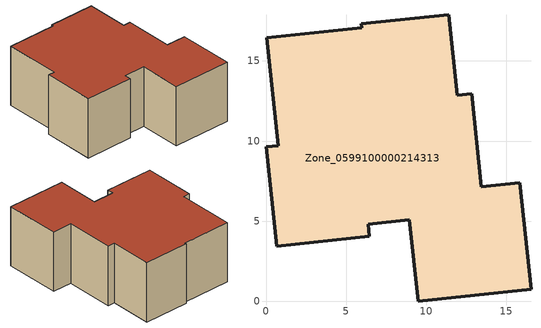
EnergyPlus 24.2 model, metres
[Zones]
Zone_0599100000214313
 floor ground (C_G): 11.95,12.86 12.83,12.96 13.44,7.14 15.84,7.39 16.54,0.75 9.49,0 8.95,5.09 6.37,4.81 6.46,4.05 0.66,3.43 0,9.64 0.76,9.72 0.05,16.44 5.98,17.07 5.95,17.31 11.41,17.89 z0
 wall outside (C_F): 12.83,12.96 11.95,12.86 11.41,17.89 5.95,17.31 5.98,17.07 0.05,16.44 0.76,9.72 0,9.64 0.66,3.43 6.46,4.05 6.37,4.81 8.95,5.09 9.49,0 16.54,0.75 15.84,7.39 13.44,7.14 12.83,12.96 z0:7.31
 roof outside (C_R): 16.54,0.75 15.84,7.39 13.44,7.14 12.83,12.96 11.95,12.86 11.41,17.89 5.95,17.31 5.98,17.07 0.05,16.44 0.76,9.72 0,9.64 0.66,3.43 6.46,4.05 6.37,4.81 8.95,5.09 9.49,0 z7.31
[BUILDING]
Pand.0599100000214313: North Axis=0; Terrain=City; Loads Convergence Tolerance Value=0.04; Temperature Convergence Tolerance Value=0.4; Solar Distribution=FullExterior; Maximum Number of Warmup Days=25; Minimum Number of Warmup Days=1
[Site:Location]
Rotterdam.The.Hague.AP_ZH_NLD Design_Conditions: Latitude=51.96; Longitude=4.45; Time Zone=1; Elevation=-4.5
[SITE:GROUNDTEMPERATURE:BUILDINGSURFACE]
18, 18, 18, 18, 18, 18, 18, 18, 18, 18, 18, 18
[MATERIAL] Thermal Absorptance=0.9; Solar Absorptance=0.7; Visible Absorptance=0.7
Name | Roughness | Thickness | Conductivity | Density | Specific Heat
G.D.1965 | MediumSmooth | 0.15 | 1 | 540 | 1210
F.D.1965 | Rough | 0.3 | 0.857143 | 1920 | 840
R.D.1965 | MediumRough | 0.2 | 0.08 | 1500 | 1000
[CONSTRUCTION]
C_G: G.D.1965
C_F: F.D.1965
C_R: R.D.1965
[ZONE]
Zone_0599100000214313: Type=1; Multiplier=1; Ceiling Height=Autocalculate; Volume=Autocalculate; Floor Area=autocalculate; Part of Total Floor Area=Yes
[ZONEINFILTRATION:DESIGNFLOWRATE]
Infil_Zone_0599100000214313: Zone or ZoneList or Space or SpaceList=Zone_0599100000214313; Schedule=AlwaysOn; Design Flow Rate Calculation Method=Flow/Area; Flow Rate per Floor Area=0.0042; Constant Term Coefficient=1; Temperature Term Coefficient=0; Velocity Term Coefficient=0; Velocity Squared Term Coefficient=0
[HVACTEMPLATE:ZONE:IDEALLOADSAIRSYSTEM]
Zone_0599100000214313: Maximum Heating Supply Air Temperature=50; Minimum Cooling Supply Air Temperature=13; Maximum Heating Supply Air Humidity Ratio=0.0156; Minimum Cooling Supply Air Humidity Ratio=0.0077; Heating Limit=NoLimit; Cooling Limit=NoLimit; Dehumidification Control Type=ConstantSensibleHeatRatio; Cooling Sensible Heat Ratio=0.7; Dehumidification Setpoint=60; Humidification Control Type=None; Humidification Setpoint=30; Outdoor Air Method=None; Outdoor Air Flow Rate per Person=0.00944; Outdoor Air Flow Rate per Zone Floor Area=0; Outdoor Air Flow Rate per Zone=0; Demand Controlled Ventilation Type=None; Outdoor Air Economizer Type=NoEconomizer; Heat Recovery Type=None; Sensible Heat Recovery Effectiveness=0.7; Latent Heat Recovery Effectiveness=0.65
[ZONECONTROL:THERMOSTAT]
ThermostatControl_Zone_0599100000214313: Zone or ZoneList=Zone_0599100000214313; Control Type Schedule=DualSetpointControlType; Control 1=Thermostat_Zone_0599100000214313; Temperature Difference Between Cutout And Setpoint=0
[THERMOSTATSETPOINT:DUALSETPOINT]
Thermostat_Zone_0599100000214313: Heating Setpoint Temperature Schedule=HeatingSetpoint_Zone_0599100000214313; Cooling Setpoint Temperature Schedule=CoolingSetpoint_Zone_0599100000214313
[SCHEDULE:COMPACT]
HeatingSetpoint_Zone_0599100000214313: Through: 12/31, For: AllDays, Until: 24:00, 21
CoolingSetpoint_Zone_0599100000214313: Through: 12/31, For: AllDays, Until: 24:00, 24
DualSetpointControlType: Through: 12/31, For: AllDays, Until: 24:00, 4
AlwaysOn: Through: 12/31, For: AllDays, Until: 24:00, 1
